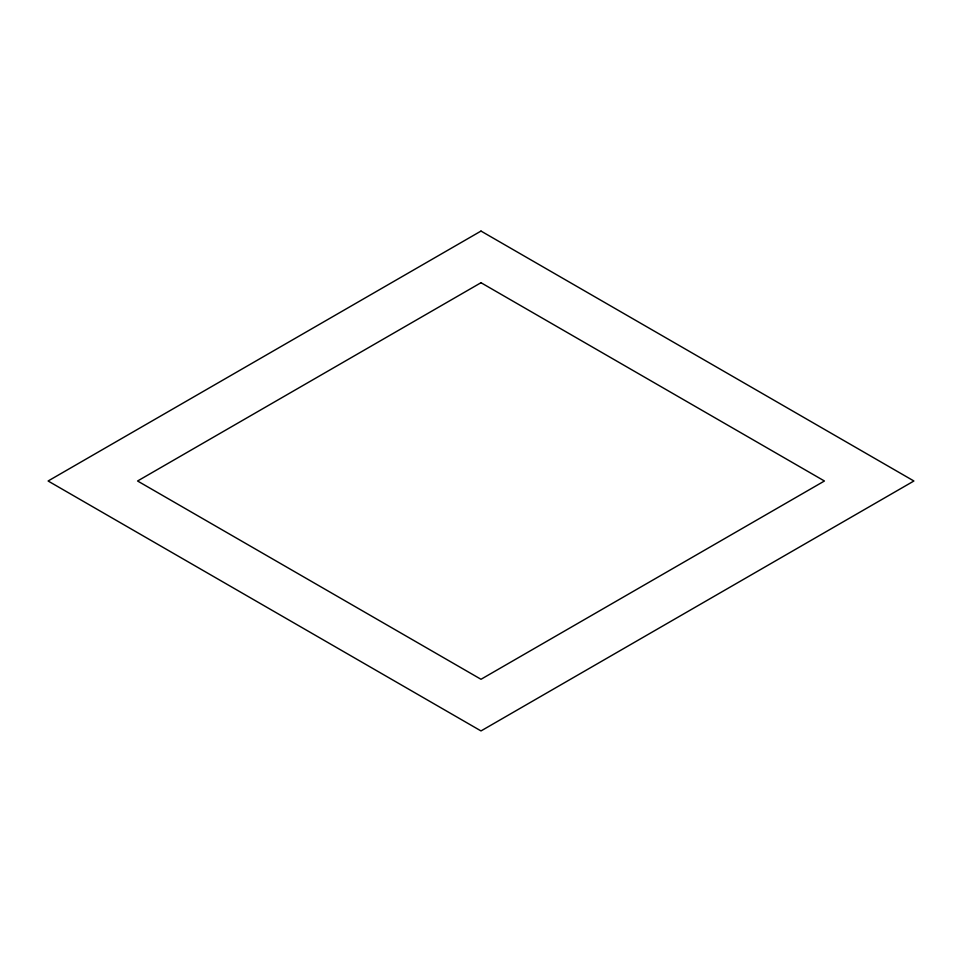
<?xml version="1.0" encoding="UTF-8"?>
<svg xmlns="http://www.w3.org/2000/svg" width="962" height="962" viewBox="0 0 962 962"><rect width="100%" height="100%" fill="white"/><g stroke="black" fill="none" stroke-linecap="round" stroke-linejoin="round"><path stroke-width="1.44" d="M481 231.072L48.1 481L481 730.928L913.9 481L481 231.072M481 282.72L137.566 481L481 679.28L824.434 481L481 282.72"/></g></svg>
